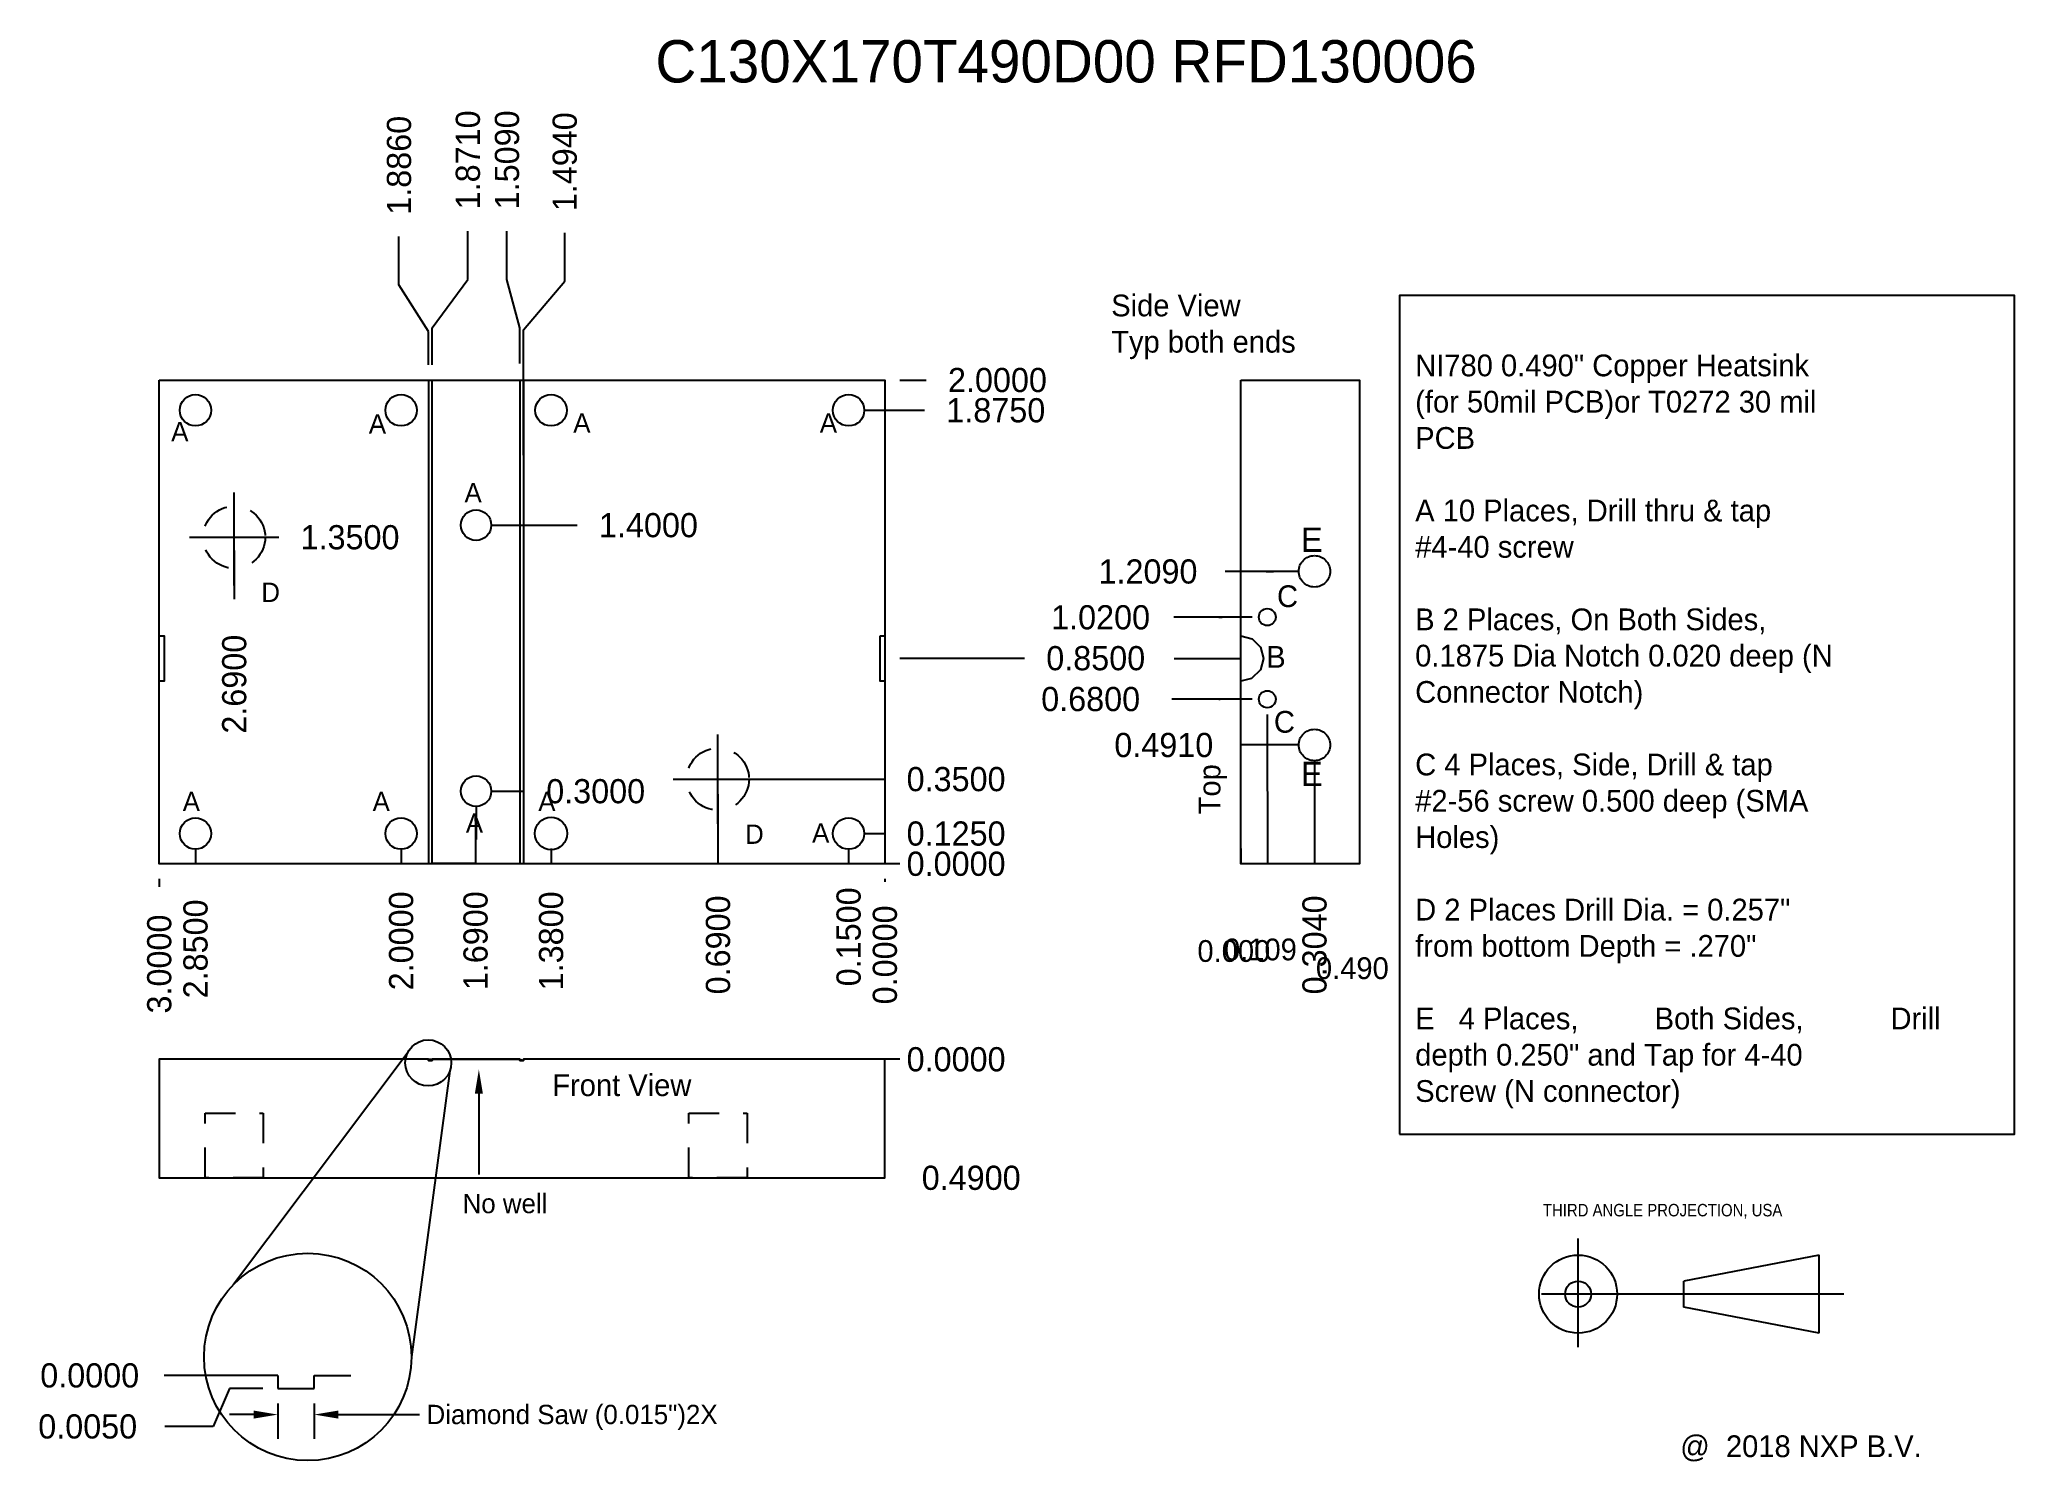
# Model space of a CAD drawing. Extents: x 2.7 to 10.87, y 2.66 to 8.54.
import ezdxf

# ---------------------------------------------------------------- set-up
doc = ezdxf.new("R2010")
doc.units = 0
for name, pattern in [('ACAD_ISO02W100', [15, 12, -3]), ('CENTER', [2, 1.25, -0.25, 0.25, -0.25]), ('HIDDEN2', [0.1875, 0.125, -0.0625])]:
    doc.linetypes.add(name, pattern=pattern)
doc.layers.get('DEFPOINTS').update_dxf_attribs({"linetype": 'CONTINUOUS'})
doc.layers.add('HEATSINK', color=250, linetype='CONTINUOUS')
doc.layers.add('LINE', color=7, linetype='CONTINUOUS')
doc.styles.add('CK_TEXT_STYLE_0084', font='txt', dxfattribs={"width": 0.893333, "height": 1.032101})
doc.dimstyles.get("Standard").update_dxf_attribs({"dimtxt": 0.1, "dimasz": 0.1, "dimexe": 0.1, "dimexo": 0.0625, "dimgap": 0.09, "dimtad": 0, "dimtih": 1, "dimtoh": 1, "dimzin": 0, "dimcen": -0.112, "dimazin": 3, "dimtfac": 1, "dimtofl": 0, "dimtmove": 0, "dimatfit": 3})

# ---------------------------------------------------------------- blocks, each defined once
blk = doc.blocks.new('*D3')
at = {"layer": 'DEFPOINTS', "color": 0}
for p in [(7.6706, 5.1334), (8.1606, 5.1334), (8.1606, 5.0709)]:
    blk.add_point(p, dxfattribs=at)
at = {"layer": 'HEATSINK', "color": 0}
blk.add_text('0.490', height=0.09, dxfattribs=at).set_placement((7.9806, 4.6566))
blk = doc.blocks.new('*U46')
at = {"layer": 'HEATSINK', "color": 250}
for s, p in [('Side View', (7.1342, 7.3966)), ('Typ both ends', (7.1342, 7.2466))]:
    blk.add_text(s, height=0.09, dxfattribs=at).set_placement(p)
blk = doc.blocks.new('*D4')
at = {"layer": 'DEFPOINTS', "color": 0}
for p in [(7.7796, 5.8134), (7.7806, 5.1334), (7.6706, 4.4834)]:
    blk.add_point(p, dxfattribs=at)
at = {"layer": 'HEATSINK', "color": 0}
for p, q in [((7.7796, 5.7509), (7.7796, 5.5334)), ((7.7796, 5.5334), (7.7806, 5.3334)), ((7.7806, 5.3334), (7.7806, 5.1334))]:
    blk.add_line(p, q, dxfattribs=at)
blk.add_text('0.109', height=0.09, dxfattribs=at).set_placement((7.6006, 4.7341))
blk = doc.blocks.new('*D5')
at = {"layer": 'DEFPOINTS', "color": 0}
blk.add_point((7.6706, 5.1334), dxfattribs=at)
blk.add_point((7.6706, 5.1334), dxfattribs=at)
blk.add_point((7.6706, 5.1334), dxfattribs=at)
at = {"layer": 'HEATSINK', "color": 0}
blk.add_line((7.6706, 5.1959), (7.6706, 5.1334), dxfattribs=at)
blk.add_text('0.000', height=0.09, dxfattribs=at).set_placement((7.4906, 4.7277))
blk = doc.blocks.new('*U47')
at = {"layer": 'HEATSINK', "color": 250}
blk.add_text('C', height=0.09, dxfattribs=at).set_placement((7.8068, 5.6752))
blk = doc.blocks.new('*U48')
at = {"layer": 'HEATSINK', "color": 250}
blk.add_text('Top', height=0.09, rotation=89.93407, dxfattribs=at).set_placement((7.5855, 5.3376))
blk = doc.blocks.new('*U49')
at = {"layer": 'HEATSINK', "color": 250}
blk.add_text('B', height=0.09, dxfattribs=at).set_placement((7.7752, 5.9438))
blk = doc.blocks.new('*U50')
at = {"layer": 'HEATSINK', "color": 250}
blk.add_text('C', height=0.09, dxfattribs=at).set_placement((7.8197, 6.1945))
blk = doc.blocks.new('*U51')
at = {"layer": 'HEATSINK', "color": 250}
for s, p in [('NI780 0.490" Copper Heatsink', (8.391, 7.1488)), ('(for 50mil PCB)or T0272 30 mil', (8.391, 6.9988)), ('PCB', (8.391, 6.8488)), ('A 10 Places, Drill thru & tap', (8.391, 6.5488)), ('#4-40 screw', (8.391, 6.3988)), ('B 2 Places, On Both Sides,', (8.391, 6.0988)), ('0.1875 Dia Notch 0.020 deep (N', (8.391, 5.9488)), ('Connector Notch)', (8.391, 5.7988)), ('C 4 Places, Side, Drill & tap', (8.391, 5.4988)), ('#2-56 screw 0.500 deep (SMA', (8.391, 5.3488)), ('Holes)', (8.391, 5.1988)), ('D 2 Places Drill Dia. = 0.257"', (8.391, 4.8988)), ('from bottom Depth = .270"', (8.391, 4.7488)), ('E ', (8.391, 4.4488)), ('Both Sides, ', (9.381, 4.4488))]:
    blk.add_text(s, height=0.09, dxfattribs=at).set_placement(p)
at = {"layer": 'HEATSINK'}
for s, p in [('4 Places, ', (8.571, 4.4488)), ('Drill', (10.356, 4.4488)), ('depth 0.250" and Tap for 4-40', (8.391, 4.2988)), ('Screw (N connector)', (8.391, 4.1488))]:
    blk.add_text(s, height=0.09, dxfattribs=at).set_placement(p)
blk = doc.blocks.new('*U52')
at = {"layer": 'HEATSINK', "color": 250}
blk.add_text('Front View', height=0.09, dxfattribs=at).set_placement((4.8234, 4.1729))
blk = doc.blocks.new('*U82')
at = {"layer": 'HEATSINK', "color": 0}
blk.add_text('0.0000', height=0.1, dxfattribs=at).set_placement((6.2884, 4.2751))
blk = doc.blocks.new('*D6')
at = {"layer": 'DEFPOINTS', "color": 0}
blk.add_point((6.1984, 4.3251), dxfattribs=at)
blk.add_point((6.1984, 4.3251), dxfattribs=at)
blk.add_point((6.1984, 4.3251), dxfattribs=at)
at = {"layer": 'HEATSINK', "color": 0}
blk.add_line((6.2609, 4.3251), (6.1984, 4.3251), dxfattribs=at)
at = {"layer": 'HEATSINK'}
blk.add_blockref('*U82', (0, 0), dxfattribs=at)
blk = doc.blocks.new('*U81')
at = {"layer": 'HEATSINK', "color": 0}
blk.add_text('0.4900', height=0.1, dxfattribs=at).set_placement((6.3509, 3.7851))
blk = doc.blocks.new('*D7')
at = {"layer": 'DEFPOINTS', "color": 0}
for p in [(6.1984, 4.3251), (6.1984, 3.8351), (6.2609, 3.8351)]:
    blk.add_point(p, dxfattribs=at)
at = {"layer": 'HEATSINK'}
blk.add_blockref('*U81', (0, 0), dxfattribs=at)
blk = doc.blocks.new('*U53')
at = {"layer": 'HEATSINK'}
blk.add_text('0.0050', height=0.1, dxfattribs=at).set_placement((2.6983, 2.7571))
blk = doc.blocks.new('*U65')
at = {"layer": 'HEATSINK'}
blk.add_text('A', height=0.08, dxfattribs=at).set_placement((4.4606, 6.6274))
blk = doc.blocks.new('*U66')
at = {"layer": 'HEATSINK'}
blk.add_text('A', height=0.08, dxfattribs=at).set_placement((4.466, 5.2615))
blk = doc.blocks.new('*U67')
at = {"layer": 'HEATSINK'}
blk.add_text('0.0000', height=0.1, dxfattribs=at).set_placement((2.7066, 2.9681))
blk = doc.blocks.new('*U68')
at = {"layer": 'HEATSINK', "linetype": 'CONTINUOUS'}
for p in [(4.3124, 4.3251), (4.3274, 4.3251)]:
    blk.add_line(p, (4.3274, 4.3201), dxfattribs=at)
at = {"layer": 'HEATSINK', "linetype": 'CONTINUOUS', "extrusion": (0, 0, -1)}
for points in [[(-4.3124, 4.3251), (-4.3274, 4.3201), (-4.3124, 4.3201)], [(-4.3124, 4.3251), (-4.3274, 4.3251), (-4.3274, 4.3201)]]:
    blk.add_solid(points, dxfattribs=at)
blk = doc.blocks.new('*U69')
at = {"layer": 'HEATSINK', "linetype": 'CONTINUOUS'}
for p in [(4.6894, 4.3251), (4.7044, 4.3251)]:
    blk.add_line(p, (4.7044, 4.3201), dxfattribs=at)
at = {"layer": 'HEATSINK', "linetype": 'CONTINUOUS', "extrusion": (0, 0, -1)}
for points in [[(-4.6894, 4.3251), (-4.7044, 4.3201), (-4.6894, 4.3201)], [(-4.6894, 4.3251), (-4.7044, 4.3251), (-4.7044, 4.3201)]]:
    blk.add_solid(points, dxfattribs=at)
blk = doc.blocks.new('*U70')
at = {"layer": 'HEATSINK', "color": 250}
blk.add_lwpolyline([(4.5199, 4.1829), (4.5199, 3.8489)], dxfattribs=at)
blk.add_solid([(4.5032, 4.1829), (4.5199, 4.2829), (4.5366, 4.1829)], dxfattribs=at)
blk = doc.blocks.new('*U89')
at = {"layer": 'HEATSINK', "color": 0}
blk.add_text('0.1250', height=0.1, dxfattribs=at).set_placement((6.2884, 5.2084))
blk = doc.blocks.new('*D16')
at = {"layer": 'DEFPOINTS', "color": 0}
for p in [(6.0484, 5.2584), (6.1984, 5.2584), (6.1984, 5.1334)]:
    blk.add_point(p, dxfattribs=at)
at = {"layer": 'HEATSINK', "color": 0}
blk.add_line((6.1109, 5.2584), (6.1984, 5.2584), dxfattribs=at)
at = {"layer": 'HEATSINK'}
blk.add_blockref('*U89', (0, 0), dxfattribs=at)
blk = doc.blocks.new('*U88')
at = {"layer": 'HEATSINK', "color": 0}
blk.add_text('0.3500', height=0.1, dxfattribs=at).set_placement((6.2884, 5.4334))
blk = doc.blocks.new('*D17')
at = {"layer": 'DEFPOINTS', "color": 0}
for p in [(5.5084, 5.4834), (6.1984, 5.4834), (6.1984, 5.1334)]:
    blk.add_point(p, dxfattribs=at)
at = {"layer": 'HEATSINK', "color": 0}
blk.add_line((5.5709, 5.4834), (6.1984, 5.4834), dxfattribs=at)
at = {"layer": 'HEATSINK'}
blk.add_blockref('*U88', (0, 0), dxfattribs=at)
blk = doc.blocks.new('*U87')
at = {"layer": 'HEATSINK', "color": 0}
blk.add_text('2.0000', height=0.1, dxfattribs=at).set_placement((6.4594, 7.0834))
blk = doc.blocks.new('*D18')
at = {"layer": 'DEFPOINTS', "color": 0}
for p in [(6.1984, 7.1334), (6.3694, 7.1334), (6.1984, 5.1334)]:
    blk.add_point(p, dxfattribs=at)
at = {"layer": 'HEATSINK', "color": 0}
blk.add_line((6.2609, 7.1334), (6.3694, 7.1334), dxfattribs=at)
at = {"layer": 'HEATSINK'}
blk.add_blockref('*U87', (0, 0), dxfattribs=at)
blk = doc.blocks.new('*U86')
at = {"layer": 'HEATSINK', "color": 0}
blk.add_text('1.8750', height=0.1, dxfattribs=at).set_placement((6.4526, 6.9584))
blk = doc.blocks.new('*D19')
at = {"layer": 'DEFPOINTS', "color": 0}
for p in [(6.0484, 7.0084), (6.3626, 7.0084), (6.1984, 5.1334)]:
    blk.add_point(p, dxfattribs=at)
at = {"layer": 'HEATSINK', "color": 0}
blk.add_line((6.1109, 7.0084), (6.3626, 7.0084), dxfattribs=at)
at = {"layer": 'HEATSINK'}
blk.add_blockref('*U86', (0, 0), dxfattribs=at)
blk = doc.blocks.new('*U85')
at = {"layer": 'HEATSINK', "color": 0}
blk.add_text('1.4000', height=0.1, dxfattribs=at).set_placement((5.0165, 6.4834))
blk = doc.blocks.new('*D20')
at = {"layer": 'DEFPOINTS', "color": 0}
for p in [(4.5084, 6.5334), (4.9265, 6.5334), (6.1984, 5.1334)]:
    blk.add_point(p, dxfattribs=at)
at = {"layer": 'HEATSINK', "color": 0}
blk.add_line((4.5709, 6.5334), (4.9265, 6.5334), dxfattribs=at)
at = {"layer": 'HEATSINK'}
blk.add_blockref('*U85', (0, 0), dxfattribs=at)
blk = doc.blocks.new('*U84')
at = {"layer": 'HEATSINK', "color": 0}
blk.add_text('0.3000', height=0.1, dxfattribs=at).set_placement((4.7984, 5.3834))
blk = doc.blocks.new('*D21')
at = {"layer": 'DEFPOINTS', "color": 0}
for p in [(4.5084, 5.4334), (4.7084, 5.4334), (6.1984, 5.1334)]:
    blk.add_point(p, dxfattribs=at)
at = {"layer": 'HEATSINK', "color": 0}
blk.add_line((4.5709, 5.4334), (4.7084, 5.4334), dxfattribs=at)
at = {"layer": 'HEATSINK'}
blk.add_blockref('*U84', (0, 0), dxfattribs=at)
blk = doc.blocks.new('*U83')
at = {"layer": 'HEATSINK', "color": 0}
blk.add_text('0.0000', height=0.1, dxfattribs=at).set_placement((6.2884, 5.0834))
blk = doc.blocks.new('*D22')
at = {"layer": 'DEFPOINTS', "color": 0}
blk.add_point((6.1984, 5.1334), dxfattribs=at)
blk.add_point((6.1984, 5.1334), dxfattribs=at)
blk.add_point((6.1984, 5.1334), dxfattribs=at)
at = {"layer": 'HEATSINK', "color": 0}
blk.add_line((6.2609, 5.1334), (6.1984, 5.1334), dxfattribs=at)
at = {"layer": 'HEATSINK'}
blk.add_blockref('*U83', (0, 0), dxfattribs=at)
blk = doc.blocks.new('*U80')
at = {"layer": 'HEATSINK', "color": 0}
blk.add_text('0.0000', height=0.1, rotation=90, dxfattribs=at).set_placement((6.2484, 4.5521))
blk = doc.blocks.new('*D23')
at = {"layer": 'DEFPOINTS', "color": 0}
for p in [(6.1984, 5.1334), (6.1984, 5.1334), (6.1984, 5.0588)]:
    blk.add_point(p, dxfattribs=at)
at = {"layer": 'HEATSINK', "color": 0}
blk.add_line((6.1984, 5.0709), (6.1984, 5.0588), dxfattribs=at)
at = {"layer": 'HEATSINK'}
blk.add_blockref('*U80', (0, 0), dxfattribs=at)
blk = doc.blocks.new('*U79')
at = {"layer": 'HEATSINK', "color": 0}
blk.add_text('0.1500', height=0.1, rotation=90, dxfattribs=at).set_placement((6.0984, 4.6268))
blk = doc.blocks.new('*D24')
at = {"layer": 'DEFPOINTS', "color": 0}
for p in [(6.0484, 5.2584), (6.0484, 5.1334), (6.1984, 5.1334)]:
    blk.add_point(p, dxfattribs=at)
at = {"layer": 'HEATSINK', "color": 0}
blk.add_line((6.0484, 5.1959), (6.0484, 5.1334), dxfattribs=at)
at = {"layer": 'HEATSINK'}
blk.add_blockref('*U79', (0, 0), dxfattribs=at)
blk = doc.blocks.new('*U78')
at = {"layer": 'HEATSINK', "color": 0}
blk.add_text('0.6900', height=0.1, rotation=90, dxfattribs=at).set_placement((5.5584, 4.5934))
blk = doc.blocks.new('*D25')
at = {"layer": 'DEFPOINTS', "color": 0}
for p in [(5.5084, 5.4834), (5.5084, 5.1334), (6.1984, 5.1334)]:
    blk.add_point(p, dxfattribs=at)
at = {"layer": 'HEATSINK', "color": 0}
blk.add_line((5.5084, 5.4209), (5.5084, 5.1334), dxfattribs=at)
at = {"layer": 'HEATSINK'}
blk.add_blockref('*U78', (0, 0), dxfattribs=at)
blk = doc.blocks.new('*U77')
at = {"layer": 'HEATSINK', "color": 0}
blk.add_text('1.3800', height=0.1, rotation=90, dxfattribs=at).set_placement((4.8684, 4.6101))
blk = doc.blocks.new('*D26')
at = {"layer": 'DEFPOINTS', "color": 0}
for p in [(4.8184, 5.2584), (4.8184, 5.1334), (6.1984, 5.1334)]:
    blk.add_point(p, dxfattribs=at)
at = {"layer": 'HEATSINK', "color": 0}
blk.add_line((4.8184, 5.1959), (4.8184, 5.1334), dxfattribs=at)
at = {"layer": 'HEATSINK'}
blk.add_blockref('*U77', (0, 0), dxfattribs=at)
blk = doc.blocks.new('*U90')
at = {"layer": 'HEATSINK', "color": 0}
blk.add_text('1.6900', height=0.1, rotation=90, dxfattribs=at).set_placement((4.5561, 4.6106))
blk = doc.blocks.new('*D27')
at = {"layer": 'DEFPOINTS', "color": 0}
for p in [(4.5084, 5.4334), (4.5061, 5.1339), (6.1984, 5.1334)]:
    blk.add_point(p, dxfattribs=at)
at = {"layer": 'HEATSINK', "color": 0}
for p, q in [((4.5084, 5.2334), (4.5061, 5.3339)), ((4.5061, 5.3339), (4.5061, 5.1339)), ((4.5084, 5.3709), (4.5084, 5.2334))]:
    blk.add_line(p, q, dxfattribs=at)
at = {"layer": 'HEATSINK'}
blk.add_blockref('*U90', (0, 0), dxfattribs=at)
blk = doc.blocks.new('*U76')
at = {"layer": 'HEATSINK', "color": 0}
blk.add_text('2.0000', height=0.1, rotation=90, dxfattribs=at).set_placement((4.2484, 4.6101))
blk = doc.blocks.new('*D28')
at = {"layer": 'DEFPOINTS', "color": 0}
for p in [(4.1984, 5.2584), (4.1984, 5.1334), (6.1984, 5.1334)]:
    blk.add_point(p, dxfattribs=at)
at = {"layer": 'HEATSINK', "color": 0}
blk.add_line((4.1984, 5.1959), (4.1984, 5.1334), dxfattribs=at)
at = {"layer": 'HEATSINK'}
blk.add_blockref('*U76', (0, 0), dxfattribs=at)
blk = doc.blocks.new('*U91')
at = {"layer": 'HEATSINK', "color": 0}
blk.add_text('2.6900', height=0.1, rotation=90, dxfattribs=at).set_placement((3.5584, 5.6713))
blk = doc.blocks.new('*D29')
at = {"layer": 'DEFPOINTS', "color": 0}
for p in [(3.5084, 6.4834), (3.5084, 6.2279), (6.1984, 5.1334)]:
    blk.add_point(p, dxfattribs=at)
at = {"layer": 'HEATSINK', "color": 0}
for p, q in [((3.5084, 6.2834), (3.5084, 6.4279)), ((3.5084, 6.4279), (3.5084, 6.2279)), ((3.5084, 6.4209), (3.5084, 6.2834))]:
    blk.add_line(p, q, dxfattribs=at)
at = {"layer": 'HEATSINK'}
blk.add_blockref('*U91', (0, 0), dxfattribs=at)
blk = doc.blocks.new('*U75')
at = {"layer": 'HEATSINK', "color": 0}
blk.add_text('2.8500', height=0.1, rotation=90, dxfattribs=at).set_placement((3.3984, 4.5768))
blk = doc.blocks.new('*D30')
at = {"layer": 'DEFPOINTS', "color": 0}
for p in [(3.3484, 5.2584), (3.3484, 5.1334), (6.1984, 5.1334)]:
    blk.add_point(p, dxfattribs=at)
at = {"layer": 'HEATSINK', "color": 0}
blk.add_line((3.3484, 5.1959), (3.3484, 5.1334), dxfattribs=at)
at = {"layer": 'HEATSINK'}
blk.add_blockref('*U75', (0, 0), dxfattribs=at)
blk = doc.blocks.new('*U74')
at = {"layer": 'HEATSINK', "color": 0}
blk.add_text('3.0000', height=0.1, rotation=90, dxfattribs=at).set_placement((3.2484, 4.5143))
blk = doc.blocks.new('*D31')
at = {"layer": 'DEFPOINTS', "color": 0}
for p in [(3.1984, 5.1334), (6.1984, 5.1334), (3.1984, 5.0376)]:
    blk.add_point(p, dxfattribs=at)
at = {"layer": 'HEATSINK', "color": 0}
blk.add_line((3.1984, 5.0709), (3.1984, 5.0376), dxfattribs=at)
at = {"layer": 'HEATSINK'}
blk.add_blockref('*U74', (0, 0), dxfattribs=at)
blk = doc.blocks.new('*U72')
at = {"layer": 'HEATSINK', "color": 0}
blk.add_text('0.6800', height=0.1, dxfattribs=at).set_placement((6.8448, 5.7644))
blk = doc.blocks.new('*D32')
at = {"layer": 'DEFPOINTS', "color": 0}
for p in [(7.3848, 5.8144), (7.7796, 5.8134), (6.1984, 5.1334)]:
    blk.add_point(p, dxfattribs=at)
at = {"layer": 'HEATSINK', "color": 0}
for p, q in [((7.5848, 5.8144), (7.3848, 5.8144)), ((7.5796, 5.8134), (7.5848, 5.8144)), ((7.7171, 5.8134), (7.5796, 5.8134))]:
    blk.add_line(p, q, dxfattribs=at)
at = {"layer": 'HEATSINK'}
blk.add_blockref('*U72', (0, 0), dxfattribs=at)
blk = doc.blocks.new('*U73')
at = {"layer": 'HEATSINK', "color": 0}
blk.add_text('1.0200', height=0.1, dxfattribs=at).set_placement((6.8859, 6.1024))
blk = doc.blocks.new('*D33')
at = {"layer": 'DEFPOINTS', "color": 0}
for p in [(7.3925, 6.1524), (7.7796, 6.1534), (6.1984, 5.1334)]:
    blk.add_point(p, dxfattribs=at)
at = {"layer": 'HEATSINK', "color": 0}
for p, q in [((7.5925, 6.1524), (7.3925, 6.1524)), ((7.7171, 6.1534), (7.5796, 6.1534)), ((7.5796, 6.1534), (7.5925, 6.1524))]:
    blk.add_line(p, q, dxfattribs=at)
at = {"layer": 'HEATSINK'}
blk.add_blockref('*U73', (0, 0), dxfattribs=at)
blk = doc.blocks.new('*U71')
at = {"layer": 'HEATSINK', "color": 0}
blk.add_text('0.8500', height=0.1, dxfattribs=at).set_placement((6.8657, 5.9334))
blk = doc.blocks.new('*D34')
at = {"layer": 'DEFPOINTS', "color": 0}
for p in [(6.1984, 5.9834), (6.7757, 5.9834), (6.1984, 5.1334)]:
    blk.add_point(p, dxfattribs=at)
at = {"layer": 'HEATSINK', "color": 0}
blk.add_line((6.2609, 5.9834), (6.7757, 5.9834), dxfattribs=at)
at = {"layer": 'HEATSINK'}
blk.add_blockref('*U71', (0, 0), dxfattribs=at)
blk = doc.blocks.new('*U92')
at = {"layer": 'HEATSINK', "color": 0}
blk.add_text('1.3500', height=0.1, dxfattribs=at).set_placement((3.7829, 6.4334))
blk = doc.blocks.new('*D35')
at = {"layer": 'DEFPOINTS', "color": 0}
for p in [(3.5084, 6.4834), (3.6929, 6.4834), (6.1984, 5.1334)]:
    blk.add_point(p, dxfattribs=at)
at = {"layer": 'HEATSINK', "color": 0}
blk.add_line((3.5709, 6.4834), (3.6929, 6.4834), dxfattribs=at)
at = {"layer": 'HEATSINK'}
blk.add_blockref('*U92', (0, 0), dxfattribs=at)
blk = doc.blocks.new('*U94')
at = {"layer": 'HEATSINK', "color": 0}
blk.add_text('1.4940', height=0.1, rotation=90, dxfattribs=at).set_placement((4.9248, 7.8314))
blk = doc.blocks.new('*D36')
at = {"layer": 'DEFPOINTS', "color": 0}
for p in [(4.8748, 7.7414), (4.7044, 6.7598), (6.1984, 5.1334)]:
    blk.add_point(p, dxfattribs=at)
at = {"layer": 'HEATSINK', "color": 0}
for p, q in [((4.8748, 7.5414), (4.8748, 7.7414)), ((4.7044, 7.3414), (4.8748, 7.5414)), ((4.7044, 6.8223), (4.7044, 7.3414))]:
    blk.add_line(p, q, dxfattribs=at)
at = {"layer": 'HEATSINK'}
blk.add_blockref('*U94', (0, 0), dxfattribs=at)
blk = doc.blocks.new('*U95')
at = {"layer": 'HEATSINK', "color": 0}
blk.add_text('1.8860', height=0.1, rotation=90, dxfattribs=at).set_placement((4.2396, 7.8166))
blk = doc.blocks.new('*D37')
at = {"layer": 'DEFPOINTS', "color": 0}
for p in [(4.1896, 7.7266), (4.3124, 7.1334), (6.1984, 5.1334)]:
    blk.add_point(p, dxfattribs=at)
at = {"layer": 'HEATSINK', "color": 0}
for p, q in [((4.1896, 7.5266), (4.1896, 7.7266)), ((4.3124, 7.3334), (4.1896, 7.5266)), ((4.3124, 7.1959), (4.3124, 7.3334))]:
    blk.add_line(p, q, dxfattribs=at)
at = {"layer": 'HEATSINK'}
blk.add_blockref('*U95', (0, 0), dxfattribs=at)
blk = doc.blocks.new('*U96')
at = {"layer": 'HEATSINK', "color": 0}
blk.add_text('1.8710', height=0.1, rotation=90, dxfattribs=at).set_placement((4.5244, 7.8391))
blk = doc.blocks.new('*D38')
at = {"layer": 'DEFPOINTS', "color": 0}
for p in [(4.4744, 7.7491), (4.3274, 7.1334), (6.1984, 5.1334)]:
    blk.add_point(p, dxfattribs=at)
at = {"layer": 'HEATSINK', "color": 0}
for p, q in [((4.4744, 7.5491), (4.4744, 7.7491)), ((4.3274, 7.3491), (4.4744, 7.5491)), ((4.3274, 7.1959), (4.3274, 7.3491))]:
    blk.add_line(p, q, dxfattribs=at)
at = {"layer": 'HEATSINK'}
blk.add_blockref('*U96', (0, 0), dxfattribs=at)
blk = doc.blocks.new('*U93')
at = {"layer": 'HEATSINK', "color": 0}
blk.add_text('1.5090', height=0.1, rotation=90, dxfattribs=at).set_placement((4.6861, 7.8391))
blk = doc.blocks.new('*D39')
at = {"layer": 'DEFPOINTS', "color": 0}
for p in [(4.6361, 7.7491), (4.6894, 7.1388), (6.1984, 5.1334)]:
    blk.add_point(p, dxfattribs=at)
at = {"layer": 'HEATSINK', "color": 0}
for p, q in [((4.6361, 7.5491), (4.6361, 7.7491)), ((4.6894, 7.3491), (4.6361, 7.5491)), ((4.6894, 7.2013), (4.6894, 7.3491))]:
    blk.add_line(p, q, dxfattribs=at)
at = {"layer": 'HEATSINK'}
blk.add_blockref('*U93', (0, 0), dxfattribs=at)
blk = doc.blocks.new('*U97')
at = {"layer": 'LINE', "color": 250}
blk.add_text('E', height=0.1, dxfattribs=at).set_placement((7.9192, 5.4548))
blk = doc.blocks.new('*U98')
at = {"layer": 'LINE', "color": 250}
blk.add_text('E', height=0.1, dxfattribs=at).set_placement((7.9192, 6.423))
blk = doc.blocks.new('*U101')
at = {"layer": 'HEATSINK', "color": 0}
blk.add_text('0.3040', height=0.1, rotation=90, dxfattribs=at).set_placement((8.0246, 4.5934))
blk = doc.blocks.new('*D40')
at = {"layer": 'DEFPOINTS', "color": 0}
for p in [(7.9746, 5.6244), (7.6706, 5.1334), (7.9746, 5.1334)]:
    blk.add_point(p, dxfattribs=at)
at = {"layer": 'HEATSINK', "color": 0}
blk.add_line((7.9746, 5.5619), (7.9746, 5.1334), dxfattribs=at)
at = {"layer": 'HEATSINK'}
blk.add_blockref('*U101', (0, 0), dxfattribs=at)
blk = doc.blocks.new('*U100')
at = {"layer": 'HEATSINK', "color": 0}
blk.add_text('0.4910', height=0.1, dxfattribs=at).set_placement((7.1472, 5.5744))
blk = doc.blocks.new('*D41')
at = {"layer": 'DEFPOINTS', "color": 0}
for p in [(7.6706, 5.6244), (7.9746, 5.6244), (7.6706, 5.1334)]:
    blk.add_point(p, dxfattribs=at)
at = {"layer": 'HEATSINK', "color": 0}
blk.add_line((7.9121, 5.6244), (7.6706, 5.6244), dxfattribs=at)
at = {"layer": 'HEATSINK'}
blk.add_blockref('*U100', (0, 0), dxfattribs=at)
blk = doc.blocks.new('*U99')
at = {"layer": 'HEATSINK', "color": 0}
blk.add_text('1.2090', height=0.1, dxfattribs=at).set_placement((7.0818, 6.2919))
blk = doc.blocks.new('*D42')
at = {"layer": 'DEFPOINTS', "color": 0}
for p in [(7.6051, 6.3419), (7.9746, 6.3424), (7.6706, 5.1334)]:
    blk.add_point(p, dxfattribs=at)
at = {"layer": 'HEATSINK', "color": 0}
for p, q in [((7.8051, 6.3419), (7.6051, 6.3419)), ((7.9121, 6.3424), (7.7746, 6.3424)), ((7.7746, 6.3424), (7.8051, 6.3419))]:
    blk.add_line(p, q, dxfattribs=at)
at = {"layer": 'HEATSINK'}
blk.add_blockref('*U99', (0, 0), dxfattribs=at)
blk = doc.blocks.new('*U102')
at = {"layer": 'HEATSINK'}
blk.add_text('C130X170T490D00 RFD130006', height=0.175, dxfattribs=at).set_placement((5.2499, 8.3636))
blk = doc.blocks.new('*U103')
at = {"layer": 'HEATSINK', "color": 250, "style": 'CK_TEXT_STYLE_0084', "width": 0.893333}
blk.add_text('THIRD ANGLE PROJECTION, USA', height=0.051605, rotation=359.99998, dxfattribs=at).set_placement((3.295, -3.2105))
blk = doc.blocks.new('THIRD_ANGLE_PROJECTION')
at = {"layer": 'HEATSINK', "color": 250, "linetype": 'CENTER'}
for p, q in [((3.4406, -3.7515), (3.4406, -3.3016)), ((4.5387, -3.5318), (3.2164, -3.5318))]:
    blk.add_line(p, q, dxfattribs=at)
at = {"layer": 'HEATSINK', "color": 250, "linetype": 'CONTINUOUS'}
for p, q in [((4.4377, -3.3705), (3.8775, -3.478)), ((4.4377, -3.6931), (4.4377, -3.3705)), ((3.8775, -3.5855), (3.8775, -3.478)), ((4.4377, -3.6931), (3.8775, -3.5855))]:
    blk.add_line(p, q, dxfattribs=at)
for radius in [0.1613, 0.0538]:
    blk.add_circle((3.4406, -3.5318), radius, dxfattribs=at)
at = {"layer": 'HEATSINK'}
blk.add_blockref('*U103', (0, 0), dxfattribs=at)
blk = doc.blocks.new('*U105')
at = {"layer": 'HEATSINK', "color": 250}
blk.add_text('@  2018 NXP B.V.', height=0.09, dxfattribs=at).set_placement((9.4866, 2.6801))

msp = doc.modelspace()

# ---------------------------------------------------------------- linework, layer by layer
at = {"layer": 'HEATSINK'}
for p, q in [((4.3124, 7.1334), (4.3124, 5.1334)), ((4.7044, 7.1334), (4.7044, 5.1334)), ((3.5084, 6.2989), (3.5084, 6.6679)), ((3.3239, 6.4834), (3.6929, 6.4834)), ((7.3941, 5.9821), (7.6706, 5.9814)), ((5.5084, 5.2989), (5.5084, 5.6679)), ((5.3239, 5.4834), (5.6929, 5.4834)), ((4.2238, 4.3485), (3.5058, 3.3937)), ((4.4, 4.2766), (4.2412, 3.0944)), ((3.5627, 3.0181), (3.2184, 3.0181)), ((3.4893, 2.964), (3.4216, 2.8071)), ((3.6268, 2.964), (3.4893, 2.964)), ((3.6893, 3.0181), (3.5627, 3.0181)), ((3.6893, 3.0181), (3.6893, 2.964)), ((3.6893, 2.964), (3.8393, 2.964)), ((3.8393, 3.0181), (3.9909, 3.0181)), ((3.8393, 2.964), (3.8393, 3.0181)), ((3.6893, 2.9015), (3.6893, 2.756)), ((3.8393, 2.9015), (3.8393, 2.756)), ((3.4216, 2.8071), (3.2216, 2.8071)), ((3.5893, 2.856), (3.4893, 2.856)), ((3.9393, 2.856), (4.2749, 2.856))]:
    msp.add_line(p, q, dxfattribs=at)
at = {"layer": 'HEATSINK', "color": 250}
for p, q in [((4.304, 4.3251), (3.5046, 4.3251)), ((5.5123, 4.3251), (4.714, 4.3251))]:
    msp.add_line(p, q, dxfattribs=at)
at = {"layer": 'HEATSINK'}
for points in [[(8.3256, 4.0154), (10.8687, 4.0154), (10.8687, 7.4834), (8.3256, 7.4834)], [(3.1984, 7.1334), (6.1984, 7.1334), (6.1984, 5.1334), (3.1984, 5.1334)], [(4.3274, 7.1334), (4.6894, 7.1334), (4.6894, 5.1325), (4.3274, 5.1353)], [(3.1984, 6.0755), (3.2184, 6.0755), (3.2184, 5.888), (3.1984, 5.888)], [(6.1784, 6.0755), (6.1984, 6.0755), (6.1984, 5.888), (6.1784, 5.888)], [(4.3124, 4.3251), (3.1984, 4.3251), (3.1984, 3.8351), (6.1984, 3.8351), (6.1984, 4.3251), (4.7044, 4.3251), (4.7044, 4.3201), (4.6894, 4.3201), (4.6894, 4.3251), (4.3274, 4.3251), (4.3274, 4.3201), (4.3124, 4.3201), (4.3124, 4.3251)], [(4.3124, 4.3251), (4.3274, 4.3251), (4.3274, 4.3201), (4.3124, 4.3201)]]:
    msp.add_lwpolyline(points, close=True, dxfattribs=at)
at = {"layer": 'HEATSINK', "color": 250}
msp.add_lwpolyline([(7.6706, 7.1334), (8.1606, 7.1334), (8.1606, 5.1334), (7.6706, 5.1334)], close=True, dxfattribs=at)
msp.add_lwpolyline([(7.6706, 6.0752), (7.7174, 6.0627), (7.7513, 6.029), (7.7643, 5.9814), (7.752, 5.935), (7.7149, 5.8988), (7.6706, 5.8877), (7.6706, 6.0752)], dxfattribs=at)
at = {"layer": 'HEATSINK'}
msp.add_lwpolyline([(4.3124, 4.3251), (4.3124, 4.3201), (4.3274, 4.3201), (4.3274, 4.3251), (4.6894, 4.3251), (4.6894, 4.3201), (4.7044, 4.3201), (4.7044, 4.3251)], dxfattribs=at)
at = {"layer": 'HEATSINK', "linetype": 'HIDDEN2'}
for points in [[(3.3882, 4.1029), (3.6287, 4.1029), (3.6287, 3.8351), (3.3882, 3.8351)], [(5.3882, 4.1029), (5.6287, 4.1029), (5.6287, 3.8351), (5.3882, 3.8351)]]:
    msp.add_lwpolyline(points, close=True, dxfattribs=at)
at = {"layer": 'HEATSINK', "color": 250}
for centre, radius in [((3.3484, 7.0084), 0.065), ((4.1984, 7.0084), 0.065), ((4.8184, 7.0084), 0.065), ((6.0484, 7.0084), 0.065), ((4.5084, 6.5334), 0.063), ((7.7796, 6.1534), 0.035), ((7.7796, 5.8134), 0.035), ((4.5084, 5.4334), 0.063), ((3.3484, 5.2584), 0.065), ((4.1984, 5.2584), 0.065), ((4.8184, 5.2584), 0.067), ((6.0484, 5.2584), 0.065)]:
    msp.add_circle(centre, radius, dxfattribs=at)
at = {"layer": 'HEATSINK', "linetype": 'HIDDEN2'}
for centre in [(3.5084, 6.4834), (5.5084, 5.4834)]:
    msp.add_circle(centre, 0.1285, dxfattribs=at)
at = {"layer": 'HEATSINK'}
for centre, radius in [((4.3109, 4.3101), 0.0952), ((3.8126, 3.0944), 0.4286)]:
    msp.add_circle(centre, radius, dxfattribs=at)
for points in [[(3.5893, 2.8727), (3.5893, 2.8394), (3.6893, 2.856)], [(3.9393, 2.8727), (3.9393, 2.8394), (3.8393, 2.856)]]:
    msp.add_solid(points, dxfattribs=at)
at = {"layer": 'LINE', "color": 250, "linetype": 'ACAD_ISO02W100'}
for centre in [(7.9746, 6.3424), (7.9746, 5.6244)]:
    msp.add_circle(centre, 0.065, dxfattribs=at)

# ---------------------------------------------------------------- block references
at = {"layer": 'HEATSINK'}
for name in ['*U102', '*U46', '*U51', '*U65', '*U98', '*U50', '*U49', '*U47', '*U97', '*U48', '*U66', '*U70', '*U52', '*U67', '*U53', '*U105']:
    msp.add_blockref(name, (0, 0), dxfattribs=at)
at = {"layer": 'HEATSINK', "linetype": 'CONTINUOUS'}
for name, p in [('*U68', (0, 0)), ('*U69', (0, 0)), ('THIRD_ANGLE_PROJECTION', (5.6239, 6.886))]:
    msp.add_blockref(name, p, dxfattribs=at)

# ---------------------------------------------------------------- texts
at = {"layer": 'HEATSINK'}
for s, p in [('A', (3.248, 6.8804)), ('A', (4.065, 6.9122)), ('A', (4.9102, 6.9161)), ('A', (5.9295, 6.9161)), ('D', (3.6205, 6.2157)), ('A', (3.2956, 5.351)), ('A', (4.0806, 5.351)), ('A', (4.7656, 5.351)), ('D', (5.6205, 5.2157)), ('A', (5.8976, 5.2207)), ('No well ', (4.4527, 3.6887)), ('Diamond Saw (0.015")2X  ', (4.3036, 2.8165))]:
    msp.add_text(s, height=0.08, dxfattribs=at).set_placement(p)

# ---------------------------------------------------------------- dimensions: what is measured, and where the dimension line sits
for feature_location, offset, dtype, origin, picture, middle in [((4.3274, 7.1334), (0.147, 0.6157), 1, (6.1984, 5.1334), '*D38', (4.4744, 8.0475)), ((4.6894, 7.1388), (-0.0533, 0.6104), 1, (6.1984, 5.1334), '*D39', (4.6361, 8.0558)), ((4.7044, 6.7598), (0.1703, 0.9816), 1, (6.1984, 5.1334), '*D36', (4.8748, 8.0564)), ((4.3124, 7.1334), (-0.1228, 0.5932), 1, (6.1984, 5.1334), '*D37', (4.1896, 8.0416)), ((6.1984, 7.1334), (0.171, 0), 0, (6.1984, 5.1334), '*D18', (6.6761, 7.1334)), ((6.0484263555, 7.0084275965), (0.3141333698, 0), 0, (6.1984263555, 5.1334275965), '*D19', (6.6775597252, 7.0084275965)), ((3.5084, 6.4834), (0.1845, 0), 0, (6.1984, 5.1334), '*D35', (3.9996, 6.4834)), ((4.5084, 6.5334), (0.4181, 0), 0, (6.1984, 5.1334), '*D20', (5.2249, 6.5334)), ((3.5084, 6.4834), (0, -0.2555), 1, (6.1984, 5.1334), '*D29', (3.5084, 5.9046)), ((7.9746, 6.3424), (-0.3694, -0.0006), 0, (7.6706, 5.1334), '*D42', (7.2985, 6.3419)), ((7.7796, 6.1534), (-0.387, -0.001), 0, (6.1984, 5.1334), '*D33', (7.0942, 6.1524)), ((6.1984, 5.9834), (0.5773, 0), 0, (6.1984, 5.1334), '*D34', (7.0907, 5.9834)), ((7.7796, 5.8134), (-0.3947, 0.001), 0, (6.1984, 5.1334), '*D32', (7.0698, 5.8144)), ((7.9746, 5.6244), (-0.304, 0), 0, (7.6706, 5.1334), '*D41', (7.3639, 5.6244)), ((7.9746, 5.6244), (0, -0.491), 1, (7.6706, 5.1334), '*D40', (7.9746, 4.8184)), ((4.5084, 5.4334), (0.2, 0), 0, (6.1984, 5.1334), '*D21', (5.0151, 5.4334)), ((5.5084, 5.4834), (0, -0.35), 1, (6.1984, 5.1334), '*D25', (5.5084, 4.8184)), ((5.5084, 5.4834), (0.69, 0), 0, (6.1984, 5.1334), '*D17', (6.5134, 5.4834)), ((4.5084, 5.4334), (-0.0023, -0.2995), 1, (6.1984, 5.1334), '*D27', (4.5061, 4.8272)), ((6.0484263555, 5.2584275965), (0.15, 0), 0, (6.1984263555, 5.1334275965), '*D16', (6.5050930221, 5.2584275965)), ((3.3484, 5.2584), (0, -0.125), 1, (6.1984, 5.1334), '*D30', (3.3484, 4.8101)), ((4.1984, 5.2584), (0, -0.125), 1, (6.1984, 5.1334), '*D28', (4.1984, 4.8268)), ((4.8184, 5.2584), (0, -0.125), 1, (6.1984, 5.1334), '*D26', (4.8184, 4.8268)), ((6.0484, 5.2584), (0, -0.125), 1, (6.1984, 5.1334), '*D24', (6.0484, 4.8351)), ((6.1984263555, 5.1334275965), (0, 0), 0, (6.1984263555, 5.1334275965), '*D22', (6.4967596888, 5.1334275965)), ((3.1984, 5.1334), (0, -0.0958), 1, (6.1984, 5.1334), '*D31', (3.1984, 4.731)), ((6.1984263555, 5.1334275965), (0, -0.0746279545), 1, (6.1984263555, 5.1334275965), '*D23', (6.1984263555, 4.7604663087)), ((6.1984263555, 4.3251490162), (0, 0), 0, (6.1984263555, 4.3251490162), '*D6', (6.4967596888, 4.3251490162)), ((6.1984, 3.8351), (0.0625, 0), 0, (6.1984, 4.3251), '*D7', (6.5759, 3.8351))]:
    dim = msp.add_ordinate_dim(feature_location=feature_location, offset=offset, dtype=dtype, origin=origin, dimstyle='Standard', dxfattribs=at)
    dim.commit()
    dim.dimension.update_dxf_attribs({"geometry": picture, "text_midpoint": middle})
at = {"layer": 'HEATSINK', "color": 250}
for feature_location, offset, origin, picture, middle in [((7.7796, 5.8134), (0.001, -0.68), (7.6706, 4.4834), '*D4', (7.7806, 4.8934)), ((7.6705596487, 5.1334275965), (0, 0), (7.6705596487, 5.1334275965), '*D5', (7.6705596487, 4.8870164028)), ((8.1606, 5.1334), (0, -0.0625), (7.6706, 5.1334), '*D3', (8.1606, 4.8159))]:
    dim = msp.add_ordinate_dim(feature_location=feature_location, offset=offset, dtype=1, origin=origin, dimstyle='Standard', override={"dimtxt": 0.09, "dimdec": 3, "dimtmove": 2}, dxfattribs=at)
    dim.commit()
    dim.dimension.update_dxf_attribs({"geometry": picture, "text_midpoint": middle})

doc.saveas('drawing.dxf')
